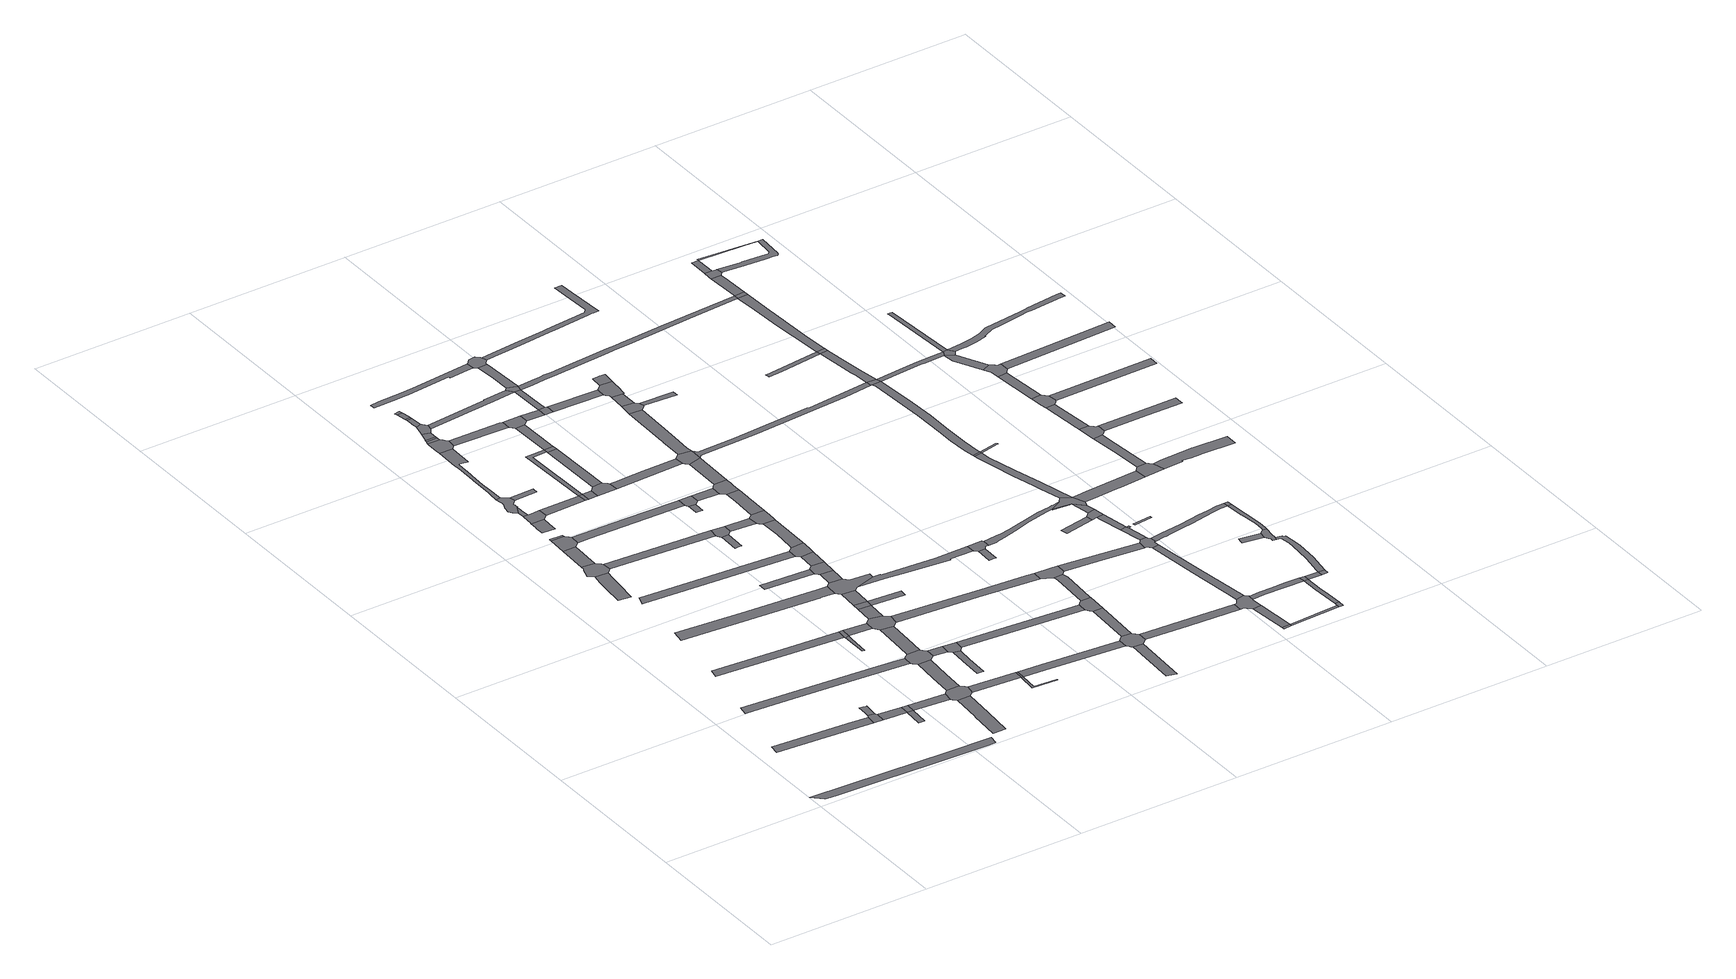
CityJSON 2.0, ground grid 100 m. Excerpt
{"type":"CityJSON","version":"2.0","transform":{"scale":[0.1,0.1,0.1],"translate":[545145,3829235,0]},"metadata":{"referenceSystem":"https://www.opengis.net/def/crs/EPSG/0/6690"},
"CityObjects":{
"road1":{"type":"Road","attributes":{"RoadStructureAttribute.sectionType":"1"},"geometry":[{"type":"MultiSurface","lod":"1","boundaries":[[[0,1,2,3,4,5,6]]]}]},
"road2":{"type":"Road","attributes":{"RoadStructureAttribute.sectionType":"1"},"geometry":[{"type":"MultiSurface","lod":"1","boundaries":[[[7,8,9,10,11,12,13,14,15,16,17,18]]]}]},
"road3":{"type":"Road","geometry":[{"type":"MultiSurface","lod":"1","boundaries":[[[19,20,21,6,5,22,23,24,25,26]]]}]},
"road4":{"type":"Road","geometry":[{"type":"MultiSurface","lod":"1","boundaries":[[[27,28,29,30,31,32,19,26]]]}]},
"road5":{"type":"Road","attributes":{"RoadStructureAttribute.sectionType":"1"},"geometry":[{"type":"MultiSurface","lod":"1","boundaries":[[[33,34,35,36,37,38,39,40,41,42]]]}]},
"road6":{"type":"Road","attributes":{"RoadStructureAttribute.sectionType":"1"},"geometry":[{"type":"MultiSurface","lod":"1","boundaries":[[[23,22,43,44,45,46]]]}]},
"road7":{"type":"Road","attributes":{"RoadStructureAttribute.sectionType":"1"},"geometry":[{"type":"MultiSurface","lod":"1","boundaries":[[[47,48,49,50,51,52,53,54]]]}]},
"road8":{"type":"Road","geometry":[{"type":"MultiSurface","lod":"1","boundaries":[[[45,55,56,57,58]]]}]},
"road9":{"type":"Road","attributes":{"RoadStructureAttribute.sectionType":"1"},"geometry":[{"type":"MultiSurface","lod":"1","boundaries":[[[59,60,61,62,63,64]]]}]},
"road10":{"type":"Road","geometry":[{"type":"MultiSurface","lod":"1","boundaries":[[[46,45,58,65]]]}]},
"road11":{"type":"Road","geometry":[{"type":"MultiSurface","lod":"1","boundaries":[[[66,67,68,69,70,71,72,47,54,73,74,75,76,77,78,79]]]}]},
"road12":{"type":"Road","attributes":{"RoadStructureAttribute.sectionType":"1"},"geometry":[{"type":"MultiSurface","lod":"1","boundaries":[[[80,67,66,79,81]]]}]},
"road13":{"type":"Road","attributes":{"RoadStructureAttribute.sectionType":"1"},"geometry":[{"type":"MultiSurface","lod":"1","boundaries":[[[65,58,82,83,84]]]}]},
"road14":{"type":"Road","geometry":[{"type":"MultiSurface","lod":"1","boundaries":[[[85,80,81,86,87,88,89,90]]]}]},
"road15":{"type":"Road","attributes":{"RoadStructureAttribute.sectionType":"1"},"geometry":[{"type":"MultiSurface","lod":"1","boundaries":[[[91,92,93,85,90,94]]]}]},
"road16":{"type":"Road","attributes":{"RoadStructureAttribute.sectionType":"1"},"geometry":[{"type":"MultiSurface","lod":"1","boundaries":[[[95,96,97,98,99,100,101,102]]]}]},
"road17":{"type":"Road","attributes":{"RoadStructureAttribute.sectionType":"1"},"geometry":[{"type":"MultiSurface","lod":"1","boundaries":[[[103,104,105,106,107,108,109,110]]]}]},
"road18":{"type":"Road","attributes":{"RoadStructureAttribute.sectionType":"1"},"geometry":[{"type":"MultiSurface","lod":"1","boundaries":[[[111,112,113,114,115,116,117,118,119,120]]]}]},
"road19":{"type":"Road","attributes":{"RoadStructureAttribute.sectionType":"1"},"geometry":[{"type":"MultiSurface","lod":"1","boundaries":[[[121,122,123,124,125,126,127,128]]]}]},
"road20":{"type":"Road","geometry":[{"type":"MultiSurface","lod":"1","boundaries":[[[129,130,131,128,127,132,133,95,102,134]]]}]},
"road21":{"type":"Road","geometry":[{"type":"MultiSurface","lod":"1","boundaries":[[[135,136,137,138,139,140,141,142,143,144,145,125,124,146,147,148,149,150,151]]]}]},
"road22":{"type":"Road","geometry":[{"type":"MultiSurface","lod":"1","boundaries":[[[152,153,84,83,154,103,110,155,156,157,158,159,160,161]]]}]},
"road23":{"type":"Road","geometry":[{"type":"MultiSurface","lod":"1","boundaries":[[[162,163,164,165,166,167,168]]]}]},
"road24":{"type":"Road","attributes":{"RoadStructureAttribute.sectionType":"1"},"geometry":[{"type":"MultiSurface","lod":"1","boundaries":[[[169,170,152,161,171,172]]]}]},
"road25":{"type":"Road","geometry":[{"type":"MultiSurface","lod":"1","boundaries":[[[64,63,173,168,167,174]]]}]},
"road26":{"type":"Road","attributes":{"RoadStructureAttribute.sectionType":"1"},"geometry":[{"type":"MultiSurface","lod":"1","boundaries":[[[175,176,177,178,179,180,181,136,135,182,183,184,185,186,187,188,189,190,191,192,193,194]]]}]},
"road27":{"type":"Road","geometry":[{"type":"MultiSurface","lod":"1","boundaries":[[[195,196,151,150]]]}]},
"road28":{"type":"Road","attributes":{"RoadStructureAttribute.sectionType":"1"},"geometry":[{"type":"MultiSurface","lod":"1","boundaries":[[[197,198,199,200,201,202,203]]]}]},
"road29":{"type":"Road","attributes":{"RoadStructureAttribute.sectionType":"1"},"geometry":[{"type":"MultiSurface","lod":"1","boundaries":[[[204,76,75,205,206,207,208]]]}]},
"road30":{"type":"Road","attributes":{"RoadStructureAttribute.sectionType":"1"},"geometry":[{"type":"MultiSurface","lod":"1","boundaries":[[[209,210,129,134,211]]]}]},
"road31":{"type":"Road","geometry":[{"type":"MultiSurface","lod":"1","boundaries":[[[212,213,42,41,214,169,172,215,216,217,218,219]]]}]},
"road32":{"type":"Road","attributes":{"RoadStructureAttribute.sectionType":"1"},"geometry":[{"type":"MultiSurface","lod":"1","boundaries":[[[174,167,220,221,222]]]}]},
"road33":{"type":"Road","geometry":[{"type":"MultiSurface","lod":"1","boundaries":[[[223,224,225,226,175,194,227,228,229,230,231,232]]]}]},
"road34":{"type":"Road","attributes":{"RoadStructureAttribute.sectionType":"1"},"geometry":[{"type":"MultiSurface","lod":"1","boundaries":[[[233,234,223,232,235]]]}]},
"road35":{"type":"Road","geometry":[{"type":"MultiSurface","lod":"1","boundaries":[[[236,237,233,235,238]]]}]},
"road36":{"type":"Road","attributes":{"RoadStructureAttribute.sectionType":"1"},"geometry":[{"type":"MultiSurface","lod":"1","boundaries":[[[158,157,239,240,241]]]}]},
"road37":{"type":"Road","geometry":[{"type":"MultiSurface","lod":"1","boundaries":[[[242,243,244,236,238,245]]]}]},
"road38":{"type":"Road","attributes":{"RoadStructureAttribute.sectionType":"1"},"geometry":[{"type":"MultiSurface","lod":"1","boundaries":[[[246,247,248,212,219,249,250]]]}]},
"road39":{"type":"Road","attributes":{"RoadStructureAttribute.sectionType":"1"},"geometry":[{"type":"MultiSurface","lod":"1","boundaries":[[[251,252,88,87,253,254,255,256,257]]]}]},
"road40":{"type":"Road","attributes":{"RoadStructureAttribute.sectionType":"1"},"geometry":[{"type":"MultiSurface","lod":"1","boundaries":[[[217,216,258,259]]]}]},
"road41":{"type":"Road","geometry":[{"type":"MultiSurface","lod":"1","boundaries":[[[260,261,262,263,264,242,245,265,266]]]}]},
"road42":{"type":"Road","geometry":[{"type":"MultiSurface","lod":"1","boundaries":[[[267,209,211,268]]]}]},
"road43":{"type":"Road","attributes":{"RoadStructureAttribute.sectionType":"1"},"geometry":[{"type":"MultiSurface","lod":"1","boundaries":[[[269,270,271,272,273,274,263,262]]]}]},
"road44":{"type":"Road","attributes":{"RoadStructureAttribute.sectionType":"1"},"geometry":[{"type":"MultiSurface","lod":"1","boundaries":[[[275,276,277,278,279,280,281]]]}]},
"road45":{"type":"Road","geometry":[{"type":"MultiSurface","lod":"1","boundaries":[[[282,283,271,270]]]}]},
"road46":{"type":"Road","geometry":[{"type":"MultiSurface","lod":"1","boundaries":[[[284,285,222,221,286,246,250,287,288,289,290,291,292,293]]]}]},
"road47":{"type":"Road","attributes":{"RoadStructureAttribute.sectionType":"1"},"geometry":[{"type":"MultiSurface","lod":"1","boundaries":[[[294,295,296,297,283,282]]]}]},
"road48":{"type":"Road","geometry":[{"type":"MultiSurface","lod":"1","boundaries":[[[298,299,296,295]]]}]},
"road49":{"type":"Road","attributes":{"RoadStructureAttribute.sectionType":"1"},"geometry":[{"type":"MultiSurface","lod":"1","boundaries":[[[300,267,268,301,302,303]]]}]},
"road50":{"type":"Road","attributes":{"RoadStructureAttribute.sectionType":"1"},"geometry":[{"type":"MultiSurface","lod":"1","boundaries":[[[304,305,306,307,308]]]}]},
"road51":{"type":"Road","attributes":{"RoadStructureAttribute.sectionType":"1"},"geometry":[{"type":"MultiSurface","lod":"1","boundaries":[[[309,284,293,310]]]}]},
"road52":{"type":"Road","geometry":[{"type":"MultiSurface","lod":"1","boundaries":[[[259,258,275,281,311,312]]]}]},
"road53":{"type":"Road","geometry":[{"type":"MultiSurface","lod":"1","boundaries":[[[241,240,313,314]]]}]},
"road54":{"type":"Road","geometry":[{"type":"MultiSurface","lod":"1","boundaries":[[[315,309,310,316]]]}]},
"road55":{"type":"Road","attributes":{"RoadStructureAttribute.sectionType":"1"},"geometry":[{"type":"MultiSurface","lod":"1","boundaries":[[[317,318,209,267,319,320]]]}]},
"road56":{"type":"Road","attributes":{"RoadStructureAttribute.sectionType":"1"},"geometry":[{"type":"MultiSurface","lod":"1","boundaries":[[[240,321,322,323,324,325,313]]]}]},
"road57":{"type":"Road","attributes":{"RoadStructureAttribute.sectionType":"1"},"geometry":[{"type":"MultiSurface","lod":"1","boundaries":[[[326,315,316,327,328]]]}]},
"road58":{"type":"Road","geometry":[{"type":"MultiSurface","lod":"1","boundaries":[[[329,330,331,332,333,334,303,302,335,336]]]}]},
"road59":{"type":"Road","attributes":{"RoadStructureAttribute.sectionType":"1"},"geometry":[{"type":"MultiSurface","lod":"1","boundaries":[[[337,229,228,338,339]]]}]},
"road60":{"type":"Road","geometry":[{"type":"MultiSurface","lod":"1","boundaries":[[[340,341,342,343,344,345,346]]]}]},
"road61":{"type":"Road","geometry":[{"type":"MultiSurface","lod":"1","boundaries":[[[208,207,346,345,347,348]]]}]},
"road62":{"type":"Road","attributes":{"RoadStructureAttribute.sectionType":"1"},"geometry":[{"type":"MultiSurface","lod":"1","boundaries":[[[349,350,351,352,353,332,331]]]}]},
"road63":{"type":"Road","attributes":{"RoadStructureAttribute.sectionType":"1"},"geometry":[{"type":"MultiSurface","lod":"1","boundaries":[[[354,355,356,357,358,359,360]]]}]},
"road64":{"type":"Road","geometry":[{"type":"MultiSurface","lod":"1","boundaries":[[[361,362,363,316,310]]]}]},
"road65":{"type":"Road","geometry":[{"type":"MultiSurface","lod":"1","boundaries":[[[356,120,119,326,328,364,365,366,367,368,369,370,357]]]}]},
"road66":{"type":"Road","geometry":[{"type":"MultiSurface","lod":"1","boundaries":[[[371,372,308,307,373,354,360,374]]]}]},
"road67":{"type":"Road","geometry":[{"type":"MultiSurface","lod":"1","boundaries":[[[375,317,320,351,350]]]}]},
"road68":{"type":"Road","attributes":{"RoadStructureAttribute.sectionType":"1"},"geometry":[{"type":"MultiSurface","lod":"1","boundaries":[[[376,377,371,374]]]}]},
"road69":{"type":"Road","geometry":[{"type":"MultiSurface","lod":"1","boundaries":[[[378,379,380,381,382,383]]]}]},
"road70":{"type":"Road","attributes":{"RoadStructureAttribute.sectionType":"1"},"geometry":[{"type":"MultiSurface","lod":"1","boundaries":[[[384,385,386,387,388,317,375]]]}]},
"road71":{"type":"Road","attributes":{"RoadStructureAttribute.sectionType":"1"},"geometry":[{"type":"MultiSurface","lod":"1","boundaries":[[[389,390,391,392,393,266,265,394,395,396,397]]]}]},
"road72":{"type":"Road","attributes":{"RoadStructureAttribute.sectionType":"1"},"geometry":[{"type":"MultiSurface","lod":"1","boundaries":[[[348,347,398,399]]]}]},
"road73":{"type":"Road","geometry":[{"type":"MultiSurface","lod":"1","boundaries":[[[400,401,402,403,404,405,203,202,406,377,376]]]}]},
"road74":{"type":"Road","geometry":[{"type":"MultiSurface","lod":"1","boundaries":[[[257,256,378,383,407,408]]]}]},
"road75":{"type":"Road","attributes":{"RoadStructureAttribute.sectionType":"1"},"geometry":[{"type":"MultiSurface","lod":"1","boundaries":[[[409,410,411,412,413,414,415,416,417,418,419,420,421,422]]]}]},
"road76":{"type":"Road","geometry":[{"type":"MultiSurface","lod":"1","boundaries":[[[339,338,423,424,387,386,425,426,427,428]]]}]},
"road77":{"type":"Road","attributes":{"RoadStructureAttribute.sectionType":"1"},"geometry":[{"type":"MultiSurface","lod":"1","boundaries":[[[429,314,313,430,431,432]]]}]},
"road78":{"type":"Road","attributes":{"RoadStructureAttribute.sectionType":"1"},"geometry":[{"type":"MultiSurface","lod":"1","boundaries":[[[433,434,435,436,404,403,437,438]]]}]},
"road79":{"type":"Road","attributes":{"RoadStructureAttribute.sectionType":"1"},"geometry":[{"type":"MultiSurface","lod":"1","boundaries":[[[439,440,441,442,443,336,335,444,445]]]}]},
"road80":{"type":"Road","attributes":{"RoadStructureAttribute.sectionType":"1"},"geometry":[{"type":"MultiSurface","lod":"1","boundaries":[[[408,407,446,447]]]}]},
"road81":{"type":"Road","geometry":[{"type":"MultiSurface","lod":"1","boundaries":[[[448,449,399,398,450,451,452,433,438,453,454,455]]]}]},
"road82":{"type":"Road","attributes":{"RoadStructureAttribute.sectionType":"1"},"geometry":[{"type":"MultiSurface","lod":"1","boundaries":[[[456,312,311,457,458,459]]]}]},
"road83":{"type":"Road","attributes":{"RoadStructureAttribute.sectionType":"1"},"geometry":[{"type":"MultiSurface","lod":"1","boundaries":[[[460,428,427,461,462]]]}]},
"road84":{"type":"Road","attributes":{"RoadStructureAttribute.sectionType":"1"},"geometry":[{"type":"MultiSurface","lod":"1","boundaries":[[[463,464,290,289,465,466,467]]]}]},
"road85":{"type":"Road","attributes":{"RoadStructureAttribute.sectionType":"1"},"geometry":[{"type":"MultiSurface","lod":"1","boundaries":[[[468,469,448,455,470,471,472]]]}]},
"road86":{"type":"Road","geometry":[{"type":"MultiSurface","lod":"1","boundaries":[[[473,474,475,447,446,476,468,472,477,478,479,480,481]]]}]},
"road87":{"type":"Road","geometry":[{"type":"MultiSurface","lod":"1","boundaries":[[[482,483,462,461,484,485]]]}]},
"road88":{"type":"Road","attributes":{"RoadStructureAttribute.sectionType":"1"},"geometry":[{"type":"MultiSurface","lod":"1","boundaries":[[[486,487,488,489,367,366,490,491,492,493,494,495]]]}]},
"road89":{"type":"Road","attributes":{"RoadStructureAttribute.sectionType":"1"},"geometry":[{"type":"MultiSurface","lod":"1","boundaries":[[[397,483,482,496,497]]]}]},
"road90":{"type":"Road","geometry":[{"type":"MultiSurface","lod":"1","boundaries":[[[498,389,397,497,499]]]}]},
"road91":{"type":"Road","attributes":{"RoadStructureAttribute.sectionType":"1"},"geometry":[{"type":"MultiSurface","lod":"1","boundaries":[[[500,501,502,473,481]]]}]},
"road92":{"type":"Road","attributes":{"RoadStructureAttribute.sectionType":"1"},"geometry":[{"type":"MultiSurface","lod":"1","boundaries":[[[503,504,505,506,498,499]]]}]},
"road93":{"type":"Road","attributes":{"RoadStructureAttribute.sectionType":"1"},"geometry":[{"type":"MultiSurface","lod":"1","boundaries":[[[507,508,509,510]]]}]},
"road94":{"type":"Road","geometry":[{"type":"MultiSurface","lod":"1","boundaries":[[[511,512,513,439,445,514,502,501,515]]]}]},
"road95":{"type":"Road","geometry":[{"type":"MultiSurface","lod":"1","boundaries":[[[516,517,518,519,520,521,522,409,422,505,504,523,524,525,526,527]]]}]},
"road96":{"type":"Road","attributes":{"RoadStructureAttribute.sectionType":"1"},"geometry":[{"type":"MultiSurface","lod":"1","boundaries":[[[485,484,528,529]]]}]},
"road97":{"type":"Road","geometry":[{"type":"MultiSurface","lod":"1","boundaries":[[[530,531,532,432,431,533,534,507,510,535,536,537,538,539]]]}]},
"road98":{"type":"Road","attributes":{"RoadStructureAttribute.sectionType":"1"},"geometry":[{"type":"MultiSurface","lod":"1","boundaries":[[[540,541,542,543,544,511,515,545,546,547,548]]]}]},
"road99":{"type":"Road","attributes":{"RoadStructureAttribute.sectionType":"1"},"geometry":[{"type":"MultiSurface","lod":"1","boundaries":[[[549,530,539,550]]]}]},
"road100":{"type":"Road","geometry":[{"type":"MultiSurface","lod":"1","boundaries":[[[551,552,553,459,458,554,555,549,550,556]]]}]},
"road101":{"type":"Road","geometry":[{"type":"MultiSurface","lod":"1","boundaries":[[[557,558,559,540,548,560,561,562,563,564]]]}]},
"road102":{"type":"Road","attributes":{"RoadStructureAttribute.sectionType":"1"},"geometry":[{"type":"MultiSurface","lod":"1","boundaries":[[[565,557,564,566]]]}]},
"road103":{"type":"Road","geometry":[{"type":"MultiSurface","lod":"1","boundaries":[[[567,568,569,570,571,572]]]}]},
"road104":{"type":"Road","geometry":[{"type":"MultiSurface","lod":"1","boundaries":[[[573,574,575,529,528,576,577,578,565,566,579,580,581,582,583]]]}]},
"road105":{"type":"Road","attributes":{"RoadStructureAttribute.sectionType":"1"},"geometry":[{"type":"MultiSurface","lod":"1","boundaries":[[[584,585,586,587,588,551,556]]]}]},
"road106":{"type":"Road","geometry":[{"type":"MultiSurface","lod":"1","boundaries":[[[589,495,494,572,571,590,591,592]]]}]},
"road107":{"type":"Road","geometry":[{"type":"MultiSurface","lod":"1","boundaries":[[[593,594,595,596,597,598,599,573,583]]]}]},
"road108":{"type":"Road","geometry":[{"type":"MultiSurface","lod":"1","boundaries":[[[600,467,466,601,602,587,586,603,604]]]}]},
"road109":{"type":"Road","geometry":[{"type":"MultiSurface","lod":"1","boundaries":[[[605,606,607,608,563,562]]]}]},
"road110":{"type":"Road","attributes":{"RoadStructureAttribute.sectionType":"1"},"geometry":[{"type":"MultiSurface","lod":"1","boundaries":[[[609,538,537,610,611,612]]]}]},
"road111":{"type":"Road","attributes":{"RoadStructureAttribute.sectionType":"1"},"geometry":[{"type":"MultiSurface","lod":"1","boundaries":[[[613,614,615,616,617,618,619,620,621,622,623,624,625,626,627,628,629,630,527,526]]]}]},
"road112":{"type":"Road","attributes":{"RoadStructureAttribute.sectionType":"1"},"geometry":[{"type":"MultiSurface","lod":"1","boundaries":[[[631,632,633,634,635,515,501,636,637,638,639]]]}]},
"road113":{"type":"Road","attributes":{"RoadStructureAttribute.sectionType":"1"},"geometry":[{"type":"MultiSurface","lod":"1","boundaries":[[[640,641,642,643,644,645,646,647,648,592,591,649,650,651,652,653,654,655]]]}]},
"road114":{"type":"Road","attributes":{"RoadStructureAttribute.sectionType":"1"},"geometry":[{"type":"MultiSurface","lod":"1","boundaries":[[[656,604,603,657,658,659]]]}]},
"road115":{"type":"Road","attributes":{"RoadStructureAttribute.sectionType":"1"},"geometry":[{"type":"MultiSurface","lod":"1","boundaries":[[[660,661,662,663,664,665,666,667,668,669,670,499,497,671,672,673,674,675,676,677,678,679,680,681]]]}]},
"road116":{"type":"Road","geometry":[{"type":"MultiSurface","lod":"1","boundaries":[[[682,683,684,685]]]}]},
"road117":{"type":"Road","attributes":{"RoadStructureAttribute.sectionType":"1"},"geometry":[{"type":"MultiSurface","lod":"1","boundaries":[[[686,687,683,682]]]}]},
"road118":{"type":"Road","geometry":[{"type":"MultiSurface","lod":"1","boundaries":[[[688,689,690,691,692,612,611,693,694,695,687,686,696,697,698]]]}]},
"road119":{"type":"Road","geometry":[{"type":"MultiSurface","lod":"1","boundaries":[[[699,700,701,702,703]]]}]},
"road120":{"type":"Road","attributes":{"RoadStructureAttribute.sectionType":"1"},"geometry":[{"type":"MultiSurface","lod":"1","boundaries":[[[704,705,706,707,691,690]]]}]},
"road121":{"type":"Road","geometry":[{"type":"MultiSurface","lod":"1","boundaries":[[[655,708,709,710,711,712]]]}]},
"road122":{"type":"Road","attributes":{"RoadStructureAttribute.sectionType":"1"},"geometry":[{"type":"MultiSurface","lod":"1","boundaries":[[[713,714,682,685,715]]]}]},
"road123":{"type":"Road","geometry":[{"type":"MultiSurface","lod":"1","boundaries":[[[716,717,718,719,720,659,658,721,706,705,722,723,724]]]}]},
"road124":{"type":"Road","attributes":{"RoadStructureAttribute.sectionType":"1"},"geometry":[{"type":"MultiSurface","lod":"1","boundaries":[[[725,726,727,728,719,718,729,730,731]]]}]},
"road125":{"type":"Road","geometry":[{"type":"MultiSurface","lod":"1","boundaries":[[[732,640,655,712,733,734,735]]]}]},
"road126":{"type":"Road","geometry":[{"type":"MultiSurface","lod":"1","boundaries":[[[736,737,699,703,738,739]]]}]},
"road127":{"type":"Road","attributes":{"RoadStructureAttribute.sectionType":"1"},"geometry":[{"type":"MultiSurface","lod":"1","boundaries":[[[739,738,740,726,725]]]}]},
"road128":{"type":"Road","geometry":[{"type":"MultiSurface","lod":"1","boundaries":[[[741,742,725,731]]]}]},
"road129":{"type":"Road","attributes":{"RoadStructureAttribute.sectionType":"1"},"geometry":[{"type":"MultiSurface","lod":"1","boundaries":[[[712,737,736,733]]]}]},
"road130":{"type":"Road","attributes":{"RoadStructureAttribute.sectionType":"1"},"geometry":[{"type":"MultiSurface","lod":"1","boundaries":[[[743,744,745,698,697,746,747,748]]]}]},
"road131":{"type":"Road","attributes":{"RoadStructureAttribute.sectionType":"1"},"geometry":[{"type":"MultiSurface","lod":"1","boundaries":[[[749,750,751,752,753,754,755,756,757,758,732,735]]]}]},
"road132":{"type":"Road","geometry":[{"type":"MultiSurface","lod":"1","boundaries":[[[759,760,753,752]]]}]},
"road133":{"type":"Road","geometry":[{"type":"MultiSurface","lod":"1","boundaries":[[[761,762,763,764]]]}]},
"road134":{"type":"Road","geometry":[{"type":"MultiSurface","lod":"1","boundaries":[[[765,766,713,715,767]]]}]},
"road135":{"type":"Road","attributes":{"RoadStructureAttribute.sectionType":"1"},"geometry":[{"type":"MultiSurface","lod":"1","boundaries":[[[768,769,770,771,772,773,774]]]}]},
"road136":{"type":"Road","geometry":[{"type":"MultiSurface","lod":"1","boundaries":[[[775,776,777,778,759,752]]]}]},
"road137":{"type":"Road","attributes":{"RoadStructureAttribute.sectionType":"1"},"geometry":[{"type":"MultiSurface","lod":"1","boundaries":[[[747,779,780,766,765,781,782,783]]]}]},
"road138":{"type":"Road","attributes":{"RoadStructureAttribute.sectionType":"1"},"geometry":[{"type":"MultiSurface","lod":"1","boundaries":[[[784,785,786,787,788,789,790,791,792,793,794,795,796,797,798,799,800,760,759]]]}]},
"road139":{"type":"Road","geometry":[{"type":"MultiSurface","lod":"1","boundaries":[[[748,747,783,801]]]}]},
"road140":{"type":"Road","attributes":{"RoadStructureAttribute.sectionType":"1"},"geometry":[{"type":"MultiSurface","lod":"1","boundaries":[[[802,803,804,805,806,807,808,809,724,723,810,811,812,813,814,815,816,817]]]}]},
"road141":{"type":"Road","attributes":{"RoadStructureAttribute.sectionType":"1"},"geometry":[{"type":"MultiSurface","lod":"1","boundaries":[[[801,783,818,819]]]}]},
"road142":{"type":"Road","attributes":{"RoadStructureAttribute.sectionType":"1"},"geometry":[{"type":"MultiSurface","lod":"1","boundaries":[[[820,821,822,735,734,823,824,825,826]]]}]},
"road143":{"type":"Road","geometry":[{"type":"MultiSurface","lod":"1","boundaries":[[[631,639,792,791,827]]]}]},
"road144":{"type":"Road","geometry":[{"type":"MultiSurface","lod":"1","boundaries":[[[819,818,828,829]]]}]},
"road145":{"type":"Road","attributes":{"RoadStructureAttribute.sectionType":"1"},"geometry":[{"type":"MultiSurface","lod":"1","boundaries":[[[830,831,832,833,834,774,835,836,837,631,827]]]}]},
"road146":{"type":"Road","geometry":[{"type":"MultiSurface","lod":"1","boundaries":[[[838,839,840,841,842]]]}]},
"road147":{"type":"Road","geometry":[{"type":"MultiSurface","lod":"1","boundaries":[[[843,768,774,834]]]}]},
"road148":{"type":"Road","attributes":{"RoadStructureAttribute.sectionType":"1"},"geometry":[{"type":"MultiSurface","lod":"1","boundaries":[[[844,845,846,847,848,849,850,851,852,853,854,855,856,857,819,829]]]}]},
"road149":{"type":"Road","geometry":[{"type":"MultiSurface","lod":"1","boundaries":[[[858,859,842,841,860,861,862,851,850,863,864,865]]]}]},
"road150":{"type":"Road","attributes":{"RoadStructureAttribute.sectionType":"1"},"geometry":[{"type":"MultiSurface","lod":"1","boundaries":[[[866,867,868,869,870,871,872,873,874,681,875,876,877,768,843]]]}]},
"road151":{"type":"Road","attributes":{"RoadStructureAttribute.sectionType":"1"},"geometry":[{"type":"MultiSurface","lod":"1","boundaries":[[[817,878,879,880,881,882,858,865,883,884,885,886]]]}]},
"road152":{"type":"Road","geometry":[{"type":"MultiSurface","lod":"1","boundaries":[[[887,660,681,874]]]}]},
"road153":{"type":"Road","geometry":[{"type":"MultiSurface","lod":"1","boundaries":[[[888,802,817,886]]]}]},
"road154":{"type":"Road","attributes":{"RoadStructureAttribute.sectionType":"1"},"geometry":[{"type":"MultiSurface","lod":"1","boundaries":[[[889,890,891,892,893,827,791,894,895,896,897,898,899]]]}]},
"road155":{"type":"Road","geometry":[{"type":"MultiSurface","lod":"1","boundaries":[[[900,901,902,903,904,905,820,826,906,907]]]}]},
"road156":{"type":"Road","attributes":{"RoadStructureAttribute.sectionType":"1"},"geometry":[{"type":"MultiSurface","lod":"1","boundaries":[[[908,909,910,660,887,911,912]]]}]},
"road157":{"type":"Road","attributes":{"RoadStructureAttribute.sectionType":"1"},"geometry":[{"type":"MultiSurface","lod":"1","boundaries":[[[913,914,915,916,917,903,902]]]}]},
"road158":{"type":"Road","geometry":[{"type":"MultiSurface","lod":"1","boundaries":[[[918,919,908,912,920,921,922,923]]]}]},
"road159":{"type":"Road","attributes":{"RoadStructureAttribute.sectionType":"1"},"geometry":[{"type":"MultiSurface","lod":"1","boundaries":[[[924,918,923,925,926,927,928]]]}]},
"road160":{"type":"Road","geometry":[{"type":"MultiSurface","lod":"1","boundaries":[[[929,930,931,932,933,916,915,934,935,936,937]]]}]},
"road161":{"type":"Road","attributes":{"RoadStructureAttribute.sectionType":"1"},"geometry":[{"type":"MultiSurface","lod":"1","boundaries":[[[938,939,940,941,942,933,932]]]}]},
"road162":{"type":"Road","geometry":[{"type":"MultiSurface","lod":"1","boundaries":[[[943,944,945,940,939,946,947,948,949]]]}]},
"road163":{"type":"Road","attributes":{"RoadStructureAttribute.sectionType":"1"},"geometry":[{"type":"MultiSurface","lod":"1","boundaries":[[[950,951,944,943]]]}]},
"road164":{"type":"Road","attributes":{"RoadStructureAttribute.sectionType":"1"},"geometry":[{"type":"MultiSurface","lod":"1","boundaries":[[[899,952,953,954,955,956]]]}]},
"road165":{"type":"Road","geometry":[{"type":"MultiSurface","lod":"1","boundaries":[[[957,889,899,956,958,959,960]]]}]},
"road166":{"type":"Road","geometry":[{"type":"MultiSurface","lod":"1","boundaries":[[[961,962,963,955,954,964,951,950,965,966]]]}]},
"road167":{"type":"Road","attributes":{"RoadStructureAttribute.sectionType":"1"},"geometry":[{"type":"MultiSurface","lod":"1","boundaries":[[[967,968,969,970,971,972,973,974,975,976,977,928,978,979,980,981,982,983,984,985,986,987,921,920]]]}]},
"road168":{"type":"Road","attributes":{"RoadStructureAttribute.sectionType":"1"},"geometry":[{"type":"MultiSurface","lod":"1","boundaries":[[[988,989,990,991,907,906,992,993,994,995,996,997,998,999]]]}]},
"road169":{"type":"Road","attributes":{"RoadStructureAttribute.sectionType":"1"},"geometry":[{"type":"MultiSurface","lod":"1","boundaries":[[[1000,1001,1002,1003,889,957]]]}]},
"road170":{"type":"Road","attributes":{"RoadStructureAttribute.sectionType":"1"},"geometry":[{"type":"MultiSurface","lod":"1","boundaries":[[[1004,937,936,1005,1006,1007]]]}]},
"road171":{"type":"Road","attributes":{"RoadStructureAttribute.sectionType":"1"},"geometry":[{"type":"MultiSurface","lod":"1","boundaries":[[[949,948,1008,1009]]]}]},
"road172":{"type":"Road","attributes":{"RoadStructureAttribute.sectionType":"1"},"geometry":[{"type":"MultiSurface","lod":"1","boundaries":[[[1010,1011,966,965,1012]]]}]},
"road173":{"type":"Road","attributes":{"RoadStructureAttribute.sectionType":"1"},"geometry":[{"type":"MultiSurface","lod":"1","boundaries":[[[1013,1014,1015,1016,1017,1018,1019,1020,1021,1022,1023,1024,1025,957,960,1026,1027,1028,1029,1030,1031,1032,1033,1034,1035,1036,1037,1038,1039]]]}]}
},
"vertices":[
[589,611,0],[123,645,0],[113,584,0],[413,563,0],[545,553,0],[709,541,0],[713,602,0],
[874,77,0],[480,92,0],[6,111,0],[65,52,0],[97,48,0],[137,44,0],[429,33,0],[728,22,0],[1076,9,0],[1098,10,0],[1136,10,0],[1144,67,0],
[725,621,0],[722,614,0],[720,608,0],[766,537,0],[770,598,0],[764,609,0],[763,611,0],[763,612,0],
[766,650,0],[772,701,0],[770,701,0],[751,705,0],[729,708,0],[726,649,0],
[1043,999,0],[1012,1002,0],[668,1027,0],[206,1063,0],[193,1004,0],[197,1004,0],[454,984,0],[806,957,0],[1206,926,0],[1210,986,0],
[789,536,0],[790,535,0],[914,526,0],[918,587,0],
[300,2589,0],[293,2532,0],[285,2458,0],[271,2323,0],[350,2316,0],[365,2450,0],[374,2533,0],[380,2583,0],
[907,405,0],[926,404,0],[945,403,0],[951,524,0],
[760,1424,0],[284,1457,0],[273,1399,0],[709,1367,0],[1062,1342,0],[1066,1403,0],
[957,584,0],
[302,2710,0],[296,2710,0],[295,2691,0],[288,2679,0],[271,2620,0],[277,2614,0],[280,2611,0],[399,2601,0],[401,2602,0],[411,2611,0],[409,2672,0],[402,2680,0],[398,2684,0],[377,2706,0],
[305,2898,0],[385,2898,0],
[952,523,0],[1178,507,0],[1186,566,0],
[311,3022,0],[409,2921,0],[417,2928,0],[421,2990,0],[410,3001,0],[392,3019,0],
[312,3039,0],[312,3035,0],[312,3033,0],[392,3036,0],
[321,3225,0],[318,3174,0],[318,3172,0],[315,3114,0],[396,3110,0],[398,3168,0],[398,3175,0],[401,3222,0],
[1205,476,0],[1192,289,0],[1191,286,0],[1178,95,0],[1177,94,0],[1257,93,0],[1271,283,0],[1286,473,0],
[1188,1820,0],[1185,1821,0],[778,1850,0],[335,1884,0],[324,1803,0],[708,1774,0],[1180,1741,0],[1183,1741,0],[1267,1735,0],[1273,1814,0],
[352,3365,0],[352,3378,0],[351,3386,0],[351,3403,0],[322,3349,0],[325,3314,0],[325,3308,0],[355,3308,0],
[430,3310,0],[400,3309,0],[360,3308,0],[322,3253,0],[322,3244,0],[431,3248,0],
[329,3534,0],[301,3528,0],[305,3501,0],[307,3478,0],[307,3477,0],[309,3470,0],[301,3453,0],[293,3436,0],[284,3391,0],[301,3372,0],[311,3361,0],[354,3405,0],[354,3408,0],[352,3430,0],[350,3442,0],[379,3468,0],[371,3503,0],
[1213,592,0],[1196,576,0],[1188,496,0],[1302,488,0],[1303,489,0],[1314,499,0],[1326,558,0],[1315,569,0],[1312,572,0],[1293,590,0],
[1065,1309,0],[1062,1172,0],[1071,1172,0],[1079,1172,0],[1086,1307,0],[1088,1340,0],[1065,1332,0],
[1235,894,0],[1223,737,0],[1303,731,0],[1315,891,0],
[1063,1339,0],[1092,1401,0],
[312,4083,0],[311,3937,0],[311,3902,0],[309,3794,0],[308,3731,0],[305,3614,0],[304,3587,0],[327,3629,0],[327,3700,0],[328,3764,0],[331,3851,0],[333,3900,0],[334,3937,0],[337,3937,0],[342,3936,0],[352,3935,0],[393,3930,0],[393,3934,0],[395,4078,0],[395,4083,0],
[525,3474,0],[524,3509,0],
[817,2256,0],[378,2284,0],[359,2226,0],[367,2225,0],[757,2199,0],[1302,2164,0],[1305,2223,0],
[762,2650,0],[698,2593,0],[1026,2573,0],[1065,2570,0],[1075,2630,0],
[688,3316,0],[681,3315,0],[690,3255,0],
[1243,1010,0],[1223,996,0],[1215,916,0],[1335,908,0],[1347,918,0],[1350,977,0],[1342,988,0],[1323,1010,0],
[1095,1340,0],[1235,1330,0],[1239,1391,0],
[312,4198,0],[312,4188,0],[312,4110,0],[312,4104,0],[409,4097,0],[417,4104,0],[424,4164,0],[410,4178,0],[401,4187,0],[389,4199,0],
[319,4218,0],[315,4207,0],[389,4219,0],
[324,4236,0],[321,4236,0],[389,4236,0],
[1603,478,0],[1616,477,0],[1621,536,0],
[341,4299,0],[338,4286,0],[337,4283,0],[389,4283,0],
[1263,1297,0],[1248,1083,0],[1248,1081,0],[1328,1077,0],[1342,1283,0],
[1087,2977,0],[761,2985,0],[496,2927,0],[643,2924,0],[999,2918,0],[1101,2916,0],[1102,2977,0],
[1437,911,0],[1441,970,0],
[397,4378,0],[395,4380,0],[393,4382,0],[358,4368,0],[345,4313,0],[413,4316,0],[419,4354,0],
[711,3317,0],[712,3256,0],
[392,4397,0],[388,4460,0],[356,4458,0],[358,4396,0],[358,4381,0],[358,4371,0],
[1458,890,0],[1453,790,0],[1446,642,0],[1464,640,0],[1483,639,0],[1493,788,0],[1499,878,0],
[387,4475,0],[353,4473,0],
[1272,1420,0],[1251,1401,0],[1245,1318,0],[1364,1301,0],[1369,1305,0],[1376,1311,0],[1383,1374,0],[1373,1384,0],[1370,1387,0],[1352,1404,0],
[386,4486,0],[376,4534,0],[342,4533,0],[352,4480,0],
[371,4556,0],[337,4548,0],
[719,3317,0],[751,3257,0],[772,3257,0],[770,3318,0],
[983,2028,0],[981,2003,0],[980,1978,0],[1287,1961,0],[1291,2009,0],
[1280,1531,0],[1360,1525,0],
[1521,905,0],[1526,964,0],
[1629,476,0],[1633,535,0],
[1283,1576,0],[1364,1570,0],
[793,3801,0],[674,3797,0],[701,3772,0],[794,3776,0],
[1607,357,0],[1762,346,0],[1762,351,0],[1762,356,0],[1620,365,0],
[1293,1705,0],[1365,1587,0],[1373,1697,0],
[884,3331,0],[873,3343,0],[863,3353,0],[801,3349,0],[793,3340,0],[785,3332,0],[894,3260,0],[893,3322,0],
[750,4157,0],[766,4096,0],[767,4156,0],
[1086,2540,0],[1082,2409,0],[1103,2409,0],[1125,2409,0],[1128,2540,0],[1128,2542,0],[1086,2541,0],
[1156,2564,0],[1160,2625,0],
[858,3506,0],[854,3770,0],[794,3768,0],[794,3762,0],[798,3506,0],
[1311,1937,0],[1309,1919,0],[1304,1840,0],[1383,1833,0],[1387,1883,0],[1389,1913,0],[1391,1931,0],
[1570,1512,0],[1572,1534,0],[1573,1556,0],
[1374,1698,0],[1404,1721,0],[1406,1723,0],[1529,1761,0],[1530,1792,0],[1411,1803,0],[1410,1803,0],
[1318,2033,0],[1305,2022,0],[1304,1944,0],[1398,2027,0],
[854,3802,0],
[1407,2146,0],[1326,2139,0],
[1115,2899,0],[1113,2827,0],[1133,2824,0],[1153,2822,0],[1153,2824,0],[1155,2892,0],
[853,3812,0],[853,3836,0],[849,4067,0],[791,4066,0],[794,3807,0],
[959,4410,0],[809,4397,0],[809,4392,0],[760,4387,0],[606,4373,0],[633,4337,0],[695,4343,0],[847,4358,0],[990,4372,0],
[1317,2553,0],[1312,2615,0],
[1408,2158,0],[1409,2175,0],[1415,2245,0],[1415,2252,0],[1334,2246,0],[1317,2233,0],[1312,2153,0],
[1183,2915,0],[1184,2976,0],
[940,4747,0],[567,4711,0],[485,4705,0],[440,4702,0],[339,4697,0],[280,4694,0],[281,4660,0],[427,4664,0],[497,4668,0],[504,4668,0],[785,4695,0],[785,4682,0],[904,4695,0],[945,4699,0],
[774,4086,0],[780,4079,0],[860,4077,0],[864,4081,0],[879,4094,0],[880,4154,0],
[1780,525,0],[1766,466,0],[2257,426,0],[2257,487,0],
[1344,2528,0],[1344,2527,0],[1345,2398,0],[1335,2261,0],[1415,2262,0],[1421,2527,0],
[1326,3332,0],[1113,3327,0],[1053,3326,0],[1010,3325,0],[953,3323,0],[1024,3264,0],[1328,3272,0],
[1319,2912,0],[1321,2975,0],
[1343,2640,0],[1325,2625,0],[1323,2547,0],[1328,2542,0],[1343,2529,0],[1422,2543,0],[1423,2585,0],[1424,2638,0],
[1798,943,0],[1776,887,0],[2279,849,0],[2282,907,0],
[991,4151,0],[996,4091,0],[997,4151,0],
[2215,1309,0],[1938,1331,0],[1882,1273,0],[2257,1243,0],[2262,1306,0],
[1350,2885,0],[1348,2798,0],[1427,2796,0],[1428,2798,0],[1429,2884,0],
[1351,3006,0],[1331,2985,0],[1329,2983,0],[1329,2903,0],[1430,2898,0],[1431,2945,0],[1431,2973,0],[1432,2981,0],[1432,3004,0],
[1037,4156,0],[998,4152,0],[1049,4090,0],[1050,4150,0],
[1915,1725,0],[1577,1748,0],[1575,1748,0],[1575,1758,0],[1574,1707,0],[1708,1694,0],[1969,1669,0],[1972,1678,0],[2120,1676,0],[2118,1731,0],
[1035,4200,0],[1028,4370,0],
[977,4432,0],[1037,4411,0],
[1437,3228,0],[1438,3268,0],[1356,3244,0],
[1037,4412,0],[1025,4684,0],[966,4682,0],[974,4546,0],
[2283,394,0],[2265,54,0],[2325,39,0],[2345,389,0],
[1361,3361,0],[1340,3344,0],[1336,3340,0],[1338,3262,0],[1439,3349,0],
[1038,4756,0],[1034,4761,0],[1030,4766,0],[1014,4785,0],[969,4777,0],[954,4761,0],[942,4747,0],[1024,4698,0],[1038,4711,0],[1047,4721,0],[1049,4723,0],[1039,4755,0],
[1365,4082,0],[1372,4142,0],
[2291,518,0],[2280,508,0],[2267,497,0],[2265,417,0],[2275,404,0],[2354,398,0],[2369,411,0],[2379,421,0],[2380,481,0],[2352,514,0],
[1374,3847,0],[1364,3525,0],[1364,3511,0],[1364,3509,0],[1364,3507,0],[1436,3393,0],[1441,3512,0],[1444,3583,0],[1453,3840,0],
[2307,813,0],[2367,810,0],
[2313,936,0],[2303,927,0],[2292,917,0],[2288,837,0],[2295,828,0],[2374,933,0],
[1381,3930,0],[1378,3896,0],[1374,3852,0],[1459,3846,0],[1480,3867,0],[1485,3873,0],[1477,3904,0],[1457,3923,0],
[1390,4036,0],[1457,4031,0],
[2138,1549,0],[2159,1547,0],[2180,1545,0],[2180,1547,0],[2182,1655,0],[2139,1652,0],
[1404,4172,0],[1402,4169,0],[1383,4152,0],[1374,4072,0],[1390,4056,0],[1391,4054,0],[1466,4032,0],[1471,4078,0],[1472,4078,0],[1476,4077,0],[1482,4166,0],
[2375,947,0],[2388,1174,0],[2383,1212,0],[2324,1209,0],[2328,1177,0],
[2214,1734,0],[2197,1675,0],[2219,1674,0],[2220,1724,0],
[1483,4177,0],[1489,4247,0],[1489,4250,0],[1459,4249,0],[1457,4250,0],[1449,4249,0],[1409,4248,0],
[2366,1299,0],[2286,1229,0],[2313,1215,0],[2403,1234,0],[2407,1294,0],
[1692,3862,0],[1695,3862,0],[1692,3880,0],[1690,3897,0],
[2704,463,0],[2648,405,0],[2969,388,0],[2969,447,0],
[1280,4745,0],[1480,4765,0],[1516,4768,0],[1752,4791,0],[1774,4794,0],[1787,4795,0],[1821,4798,0],[1807,5032,0],[1802,5120,0],[1755,5117,0],[1760,5024,0],[1770,4848,0],[1751,4825,0],[1749,4825,0],[1492,4800,0],[1463,4797,0],[1296,4781,0],[1086,4761,0],
[2600,3399,0],[2208,3357,0],[2194,3365,0],[1696,3330,0],[1464,3322,0],[1456,3287,0],[1824,3300,0],[2426,3341,0],[2601,3361,0],
[2774,1824,0],[2728,1816,0],[2722,1816,0],[2706,1813,0],[2621,1800,0],[2399,1743,0],[2330,1734,0],[2327,1734,0],[2303,1731,0],[2271,1673,0],[2280,1680,0],[2335,1695,0],[2438,1722,0],[2535,1749,0],[2663,1777,0],[2699,1785,0],
[2675,1268,0],[2610,1214,0],[2895,1187,0],[2900,1245,0],
[2506,4514,0],[2011,4483,0],[1817,4468,0],[1738,4463,0],[1697,4459,0],[1645,4456,0],[1295,4430,0],[1264,4428,0],[1215,4425,0],[1189,4423,0],[1133,4418,0],[1029,4370,0],[1039,4371,0],[1115,4377,0],[1189,4383,0],[1257,4388,0],[1600,4414,0],[1655,4419,0],[1664,4420,0],[1764,4427,0],[2179,4459,0],[2507,4484,0],
[3104,115,0],[3052,111,0],[3053,95,0],[3105,100,0],
[3083,358,0],[3029,353,0],
[3081,472,0],[3078,475,0],[3062,493,0],[3010,483,0],[2986,447,0],[2994,386,0],[3005,376,0],[3012,369,0],[3077,433,0],[3081,433,0],[3082,470,0],
[2813,1620,0],[2624,1584,0],[2629,1562,0],[2633,1540,0],[2821,1576,0],
[3016,842,0],[2973,1168,0],[2929,1162,0],[2965,841,0],
[2702,1778,0],[2723,1776,0],[2729,1775,0],[2804,1768,0],[2818,1771,0],
[3418,131,0],[3359,126,0],[3417,112,0],
[2961,1262,0],[2960,1263,0],[2959,1268,0],[2919,1265,0],[2910,1255,0],[2908,1186,0],[2969,1205,0],[2980,1207,0],[2974,1248,0],
[2932,1417,0],[2890,1409,0],[2916,1281,0],[2919,1269,0],[2958,1274,0],[2956,1288,0],[2935,1400,0],
[2800,1855,0],[2878,1716,0],[2890,1747,0],[2859,1826,0],
[2889,1654,0],[2842,1645,0],[2854,1583,0],[2900,1591,0],
[2861,1551,0],
[2950,1402,0],[2947,1419,0],
[3320,476,0],[3226,475,0],[3153,475,0],[3161,439,0],[3412,435,0],[3407,472,0],
[2804,2050,0],[2758,2225,0],[2713,2408,0],[2708,2464,0],[2659,2456,0],[2664,2423,0],[2688,2316,0],[2718,2182,0],[2755,2032,0],[2768,1984,0],
[2707,2477,0],[2657,2470,0],
[2982,1405,0],[3096,1417,0],[3096,1434,0],[2979,1422,0],
[3446,152,0],[3421,152,0],[3446,114,0],
[2553,3801,0],[2197,3760,0],[2196,3760,0],[2199,3747,0],[2201,3735,0],[2289,3743,0],[2556,3775,0],
[2832,2491,0],[2833,2491,0],[2831,2497,0],[2828,2504,0],
[3414,330,0],[3413,330,0],[3441,279,0],[3438,331,0],[3439,435,0],
[2706,2491,0],[2701,2556,0],[2697,2612,0],[2696,2763,0],[2699,2932,0],[2686,3138,0],[2670,3357,0],[2670,3362,0],[2609,3359,0],[2616,3353,0],[2618,3334,0],[2631,3148,0],[2641,2970,0],[2640,2772,0],[2640,2659,0],[2646,2555,0],[2648,2529,0],
[3441,470,0],
[3496,1321,0],[3459,1319,0],[3448,1318,0],[3387,1309,0],[3323,1299,0],[3183,1277,0],[3053,1259,0],[3044,1258,0],[3049,1218,0],[3054,1219,0],[3086,1223,0],[3166,1236,0],[3244,1249,0],[3394,1278,0],[3452,1285,0],[3498,1286,0],
[3523,433,0],[3524,465,0],
[3293,1854,0],[2955,1831,0],[2900,1828,0],[2956,1751,0],[3092,1760,0],[3129,1763,0],[3297,1775,0],
[2658,3392,0],
[3563,433,0],[3564,462,0],
[2642,3524,0],[2626,3643,0],[2613,3734,0],[2610,3755,0],[2608,3780,0],[2557,3772,0],[2587,3523,0],[2591,3492,0],
[3361,981,0],[3357,959,0],[3354,937,0],[3482,915,0],[3489,960,0],
[2606,3805,0],
[3586,604,0],[3597,748,0],[3593,786,0],[3584,863,0],[3567,866,0],[3568,875,0],[3528,881,0],[3524,859,0],[3549,854,0],[3558,793,0],[3557,749,0],[3553,693,0],[3546,609,0],[3527,490,0],
[3518,983,0],[3508,974,0],[3495,895,0],[3504,881,0],[3501,863,0],[3533,929,0],[3538,969,0],[3540,981,0],
[2603,3834,0],[2596,3915,0],[2596,3928,0],[2594,3951,0],[2588,4106,0],[2587,4117,0],[2585,4170,0],[2581,4289,0],[2572,4488,0],[2515,4336,0],[2527,4131,0],[2535,4006,0],
[3506,1171,0],[3509,1171,0],[3520,1056,0],[3520,998,0],[3518,984,0],[3542,1001,0],[3543,1052,0],[3531,1172,0],[3523,1286,0],
[2571,4517,0],
[3521,1322,0],
[3112,3424,0],[3083,3421,0],[2939,3416,0],[2820,3406,0],[2663,3393,0],[2845,3378,0],[2940,3383,0],[2971,3385,0],[3037,3387,0],[3072,3388,0],[3095,3389,0],
[3405,1863,0],[3389,1877,0],[3378,1887,0],[3318,1884,0],[3309,1873,0],[3293,1855,0],[3425,1785,0],[3407,1861,0],
[2500,4726,0],[2507,4523,0],[2507,4514,0],[2563,4697,0],[2561,4725,0],
[3367,2002,0],[3355,2146,0],[3345,2254,0],[3285,2248,0],[3300,2082,0],
[2500,4789,0],[2499,4744,0],[2581,4748,0],[2576,4786,0],[2571,4787,0],[2548,4789,0],
[2501,4916,0],[2548,4797,0],[2546,4902,0],[2546,4908,0],[2546,4916,0],
[3364,2340,0],[3354,2350,0],[3349,2355,0],[3334,2370,0],[3274,2368,0],[3354,2262,0],[3364,2271,0],[3375,2281,0],[3375,2340,0],
[3316,2562,0],[3308,2651,0],[3248,2645,0],[3256,2561,0],[3271,2396,0],
[3297,2771,0],[3237,2765,0],[3244,2683,0],[3320,2663,0],[3328,2671,0],[3337,2681,0],[3329,2742,0],
[3272,3056,0],[3212,3051,0],
[3096,3386,0],[3101,3319,0],[3185,3151,0],[3239,3178,0],[3148,3363,0],
[3140,3427,0],[3159,3380,0],[3166,3391,0],[3167,3393,0],
[3276,3148,0],[3264,3158,0],[3257,3164,0],[3208,3105,0],[3297,3089,0],[3295,3149,0],
[2621,4743,0],[2725,4737,0],[2855,4729,0],[2899,4726,0],[2926,4724,0],[2934,4729,0],[2936,4734,0],[2937,4742,0],[2947,4899,0],[2924,4901,0],[2545,4928,0],[2825,4903,0],[2915,4896,0],[2917,4889,0],[2908,4776,0],[2903,4772,0],[2899,4768,0],[2893,4764,0],[2858,4766,0],[2727,4774,0],[2726,4774,0],
[3668,1877,0],[3666,1877,0],[3598,1873,0],[3463,1868,0],[3550,1795,0],[3552,1806,0],[3606,1795,0],[3668,1797,0],[3670,1797,0],[3676,1796,0],[3884,1788,0],[3888,1868,0],
[3109,3904,0],[3096,3905,0],[3082,3906,0],[3082,3904,0],
[3698,2341,0],[3649,2282,0],[3878,2283,0],[3877,2342,0],
[3990,2687,0],[3989,2746,0],
[4013,3173,0],[3611,3159,0],[4011,3114,0],
[3963,3564,0],[3936,3561,0],[3729,3535,0],[3727,3535,0],[3683,3529,0],[3440,3497,0],[3435,3497,0],[3432,3495,0],[3376,3466,0],[3375,3465,0],[3311,3449,0],[3234,3436,0],[3210,3434,0],[3213,3394,0],[3243,3394,0],[3317,3406,0],[3385,3422,0],[3384,3429,0],[3390,3432,0],[3392,3433,0],[3455,3463,0],[3521,3472,0],[3659,3494,0],[3706,3503,0],[3737,3504,0],[3940,3521,0],[3967,3523,0]
]}
